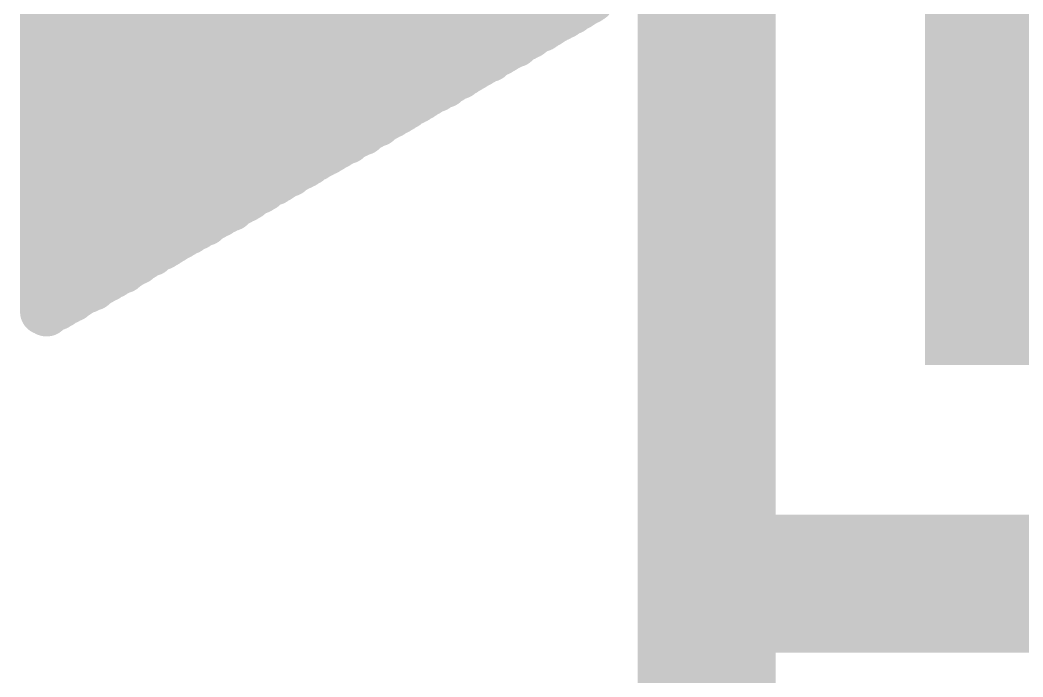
# Model space of a CAD drawing. Header units: millimetres. Extents: x 260 to 357, y 109 to 232.
# Drawn here: x 286.94 to 289.156, y 130.24 to 131.691 of the extents above; entities that cross this region are included whole.
import ezdxf

# ---------------------------------------------------------------- set-up
doc = ezdxf.new("R2010")
doc.units = ezdxf.units.MM
doc.layers.add('PADS_TOP', color=96, linetype='Continuous')
doc.layers.add('PART_TOP_2DLINE_26', color=254, linetype='Continuous')

# ---------------------------------------------------------------- blocks, each defined once
blk = doc.blocks.new('SMOOTH_0$3048')
at = {"const_width": 0.1524}
blk.add_lwpolyline([(-0.0762, 0, 1), (0.0762, 0, 1)], format="xyb", close=True, dxfattribs=at)
blk = doc.blocks.new('SMOOTH_0$1')
at = {"const_width": 0.05}
blk.add_lwpolyline([(-0.025, 0, 1), (0.025, 0, 1)], format="xyb", close=True, dxfattribs=at)
blk = doc.blocks.new('PART_BODY_TOP_31')
at = {"layer": 'PART_TOP_2DLINE_26', "const_width": 0.3048}
blk.add_lwpolyline([(3.81, -1.27), (-1.27, -1.27), (-1.27, 39.497), (-1.27, 39.5478), (3.81, 39.5478), (3.81, 39.497)], close=True, dxfattribs=at)
at = {"layer": 'PART_TOP_2DLINE_26'}
for points, const_width in [([(1.27, -1.27), (1.27, 1.27), (-1.27, 1.27)], 0.3048), ([(-0.0211, -1.5234), (-0.0211, -2.7368)], 0.1), ([(-0.0192, -1.5234), (-0.0192, -2.7368)], 0.1), ([(-0.0154, -1.5291), (-0.0154, -2.7368)], 0.1), ([(-0.0116, -1.5367), (-0.0116, -2.7368)], 0.1), ([(-0.0097, -1.5424), (-0.0097, -2.7368)], 0.1), ([(-0.0059, -1.5462), (-0.0059, -2.7368)], 0.1), ([(-0.002, -1.5519), (-0.002, -2.7368)], 0.1), ([(-0.0001, -1.5557), (-0.0001, -2.7368)], 0.1), ([(0.0037, -1.5653), (0.0037, -2.7368)], 0.1), ([(0.0075, -1.5672), (0.0075, -2.7368)], 0.1), ([(0.0094, -1.5748), (0.0094, -2.7368)], 0.1), ([(0.0132, -1.5805), (0.0132, -2.7368)], 0.1), ([(0.017, -1.5843), (0.017, -2.7368)], 0.1), ([(0.0189, -1.5938), (0.0189, -2.7368)], 0.1), ([(0.0227, -1.5957), (0.0227, -2.7368)], 0.1), ([(0.0265, -1.6034), (0.0265, -2.7368)], 0.1), ([(0.0284, -1.6091), (0.0284, -2.7368)], 0.1), ([(0.0323, -1.6129), (0.0323, -2.7368)], 0.1), ([(0.0361, -1.6186), (0.0361, -2.7368)], 0.1), ([(0.038, -1.6243), (0.038, -2.7368)], 0.1), ([(0.0418, -1.6281), (0.0418, -2.7368)], 0.1), ([(0.0456, -1.6338), (0.0456, -2.7368)], 0.1), ([(0.0475, -1.6415), (0.0475, -2.7368)], 0.1), ([(0.0513, -1.6472), (0.0513, -2.7368)], 0.1), ([(0.0551, -1.6529), (0.0551, -2.7368)], 0.1), ([(0.057, -1.6605), (0.057, -2.7368)], 0.1), ([(0.0608, -1.6605), (0.0608, -2.7368)], 0.1), ([(0.0646, -1.6719), (0.0646, -2.7368)], 0.1), ([(0.0665, -1.6719), (0.0665, -2.7368)], 0.1), ([(0.0703, -1.6796), (0.0703, -2.7368)], 0.1), ([(0.0742, -1.6853), (0.0742, -2.7368)], 0.1), ([(0.0761, -1.691), (0.0761, -2.7368)], 0.1), ([(0.0799, -1.691), (0.0799, -2.7368)], 0.1), ([(0.0837, -1.7043), (0.0837, -2.7368)], 0.1), ([(0.0856, -1.7043), (0.0856, -2.7368)], 0.1), ([(0.0894, -1.7177), (0.0894, -2.7368)], 0.1), ([(0.0932, -1.7177), (0.0932, -2.7368)], 0.1), ([(0.0951, -1.7272), (0.0951, -2.7368)], 0.1), ([(0.0989, -1.7272), (0.0989, -2.7368)], 0.1), ([(0.1027, -1.7367), (0.1027, -2.7368)], 0.1), ([(0.1046, -1.7386), (0.1046, -2.7368)], 0.1), ([(0.1085, -1.7481), (0.1085, -2.7368)], 0.1), ([(0.1123, -1.7481), (0.1123, -2.7368)], 0.1), ([(0.1142, -1.7577), (0.1142, -2.7368)], 0.1), ([(0.118, -1.7615), (0.118, -2.7368)], 0.1), ([(0.1218, -1.771), (0.1218, -2.7368)], 0.1), ([(0.1237, -1.771), (0.1237, -2.7368)], 0.1), ([(0.1275, -1.7805), (0.1275, -2.7368)], 0.1), ([(0.1313, -1.7843), (0.1313, -2.7368)], 0.1), ([(0.1332, -1.7901), (0.1332, -2.7368)], 0.1), ([(0.137, -1.7939), (0.137, -2.7368)], 0.1), ([(0.1408, -1.8034), (0.1408, -2.7368)], 0.1), ([(0.1427, -1.8034), (0.1427, -2.7368)], 0.1), ([(0.1466, -1.8148), (0.1466, -2.7368)], 0.1), ([(0.1504, -1.8148), (0.1504, -2.7368)], 0.1), ([(0.1523, -1.8224), (0.1523, -2.7368)], 0.1), ([(0.1561, -1.8282), (0.1561, -2.7368)], 0.1), ([(0.1599, -1.8339), (0.1599, -2.7368)], 0.1), ([(0.1618, -1.8415), (0.1618, -2.7368)], 0.1), ([(0.1656, -1.8472), (0.1656, -2.7368)], 0.1), ([(0.1694, -1.8472), (0.1694, -2.7368)], 0.1), ([(0.1713, -1.8529), (0.1713, -2.7368)], 0.1), ([(0.1751, -1.8605), (0.1751, -2.7368)], 0.1), ([(0.1789, -1.8663), (0.1789, -2.7368)], 0.1), ([(0.1808, -1.872), (0.1808, -2.7368)], 0.1), ([(0.1847, -1.8796), (0.1847, -2.7368)], 0.1), ([(0.1885, -1.8853), (0.1885, -2.7368)], 0.1), ([(0.1904, -1.891), (0.1904, -2.7368)], 0.1), ([(0.1942, -1.8948), (0.1942, -2.7368)], 0.1), ([(0.198, -1.9005), (0.198, -2.7368)], 0.1), ([(0.1999, -1.9082), (0.1999, -2.7368)], 0.1), ([(0.2037, -1.9101), (0.2037, -2.7368)], 0.1), ([(0.2075, -1.9177), (0.2075, -2.7368)], 0.1), ([(0.2094, -1.9234), (0.2094, -2.7368)], 0.1), ([(0.2132, -1.9291), (0.2132, -2.7368)], 0.1), ([(0.217, -1.9329), (0.217, -2.7368)], 0.1), ([(0.2189, -1.9386), (0.2189, -2.7368)], 0.1), ([(0.2228, -1.9425), (0.2228, -2.7368)], 0.1), ([(0.2266, -1.952), (0.2266, -2.7368)], 0.1), ([(0.2285, -1.952), (0.2285, -2.7368)], 0.1), ([(0.2323, -1.9653), (0.2323, -2.7368)], 0.1), ([(0.2361, -1.9653), (0.2361, -2.7368)], 0.1), ([(0.238, -1.9748), (0.238, -2.7368)], 0.1), ([(0.2418, -1.9767), (0.2418, -2.7368)], 0.1), ([(0.2456, -1.9844), (0.2456, -2.7368)], 0.1), ([(0.2475, -1.9863), (0.2475, -2.7368)], 0.1), ([(0.2513, -1.9958), (0.2513, -2.7368)], 0.1), ([(0.2551, -1.9958), (0.2551, -2.7368)], 0.1), ([(0.257, -2.0091), (0.257, -2.7368)], 0.1), ([(0.2609, -2.0091), (0.2609, -2.7368)], 0.1), ([(0.2647, -2.0187), (0.2647, -2.7368)], 0.1), ([(0.2666, -2.0225), (0.2666, -2.7368)], 0.1), ([(0.2704, -2.0282), (0.2704, -2.7368)], 0.1), ([(0.2742, -2.0282), (0.2742, -2.7368)], 0.1), ([(0.2761, -2.0415), (0.2761, -2.7368)], 0.1), ([(0.2799, -2.0415), (0.2799, -2.7368)], 0.1), ([(0.2837, -2.051), (0.2837, -2.7368)], 0.1), ([(0.2856, -2.0529), (0.2856, -2.7368)], 0.1), ([(0.2894, -2.0606), (0.2894, -2.7368)], 0.1), ([(0.2932, -2.0625), (0.2932, -2.7368)], 0.1), ([(0.2951, -2.072), (0.2951, -2.7368)], 0.1), ([(0.2989, -2.0758), (0.2989, -2.7368)], 0.1), ([(0.3028, -2.0853), (0.3028, -2.7368)], 0.1), ([(0.3047, -2.0853), (0.3047, -2.7368)], 0.1), ([(0.3085, -2.0949), (0.3085, -2.7368)], 0.1), ([(0.3123, -2.0987), (0.3123, -2.7368)], 0.1), ([(0.3142, -2.1082), (0.3142, -2.7368)], 0.1), ([(0.318, -2.1082), (0.318, -2.7368)], 0.1), ([(0.3218, -2.1177), (0.3218, -2.7368)], 0.1), ([(0.3237, -2.1196), (0.3237, -2.7368)], 0.1), ([(0.3275, -2.1272), (0.3275, -2.7368)], 0.1), ([(0.3313, -2.133), (0.3313, -2.7368)], 0.1), ([(0.3332, -2.1387), (0.3332, -2.7368)], 0.1), ([(0.3371, -2.1463), (0.3371, -2.7368)], 0.1), ([(0.3409, -2.1482), (0.3409, -2.7368)], 0.1), ([(0.3428, -2.152), (0.3428, -2.7368)], 0.1), ([(0.3466, -2.1577), (0.3466, -2.7368)], 0.1), ([(0.3504, -2.1653), (0.3504, -2.7368)], 0.1), ([(0.3523, -2.1711), (0.3523, -2.7368)], 0.1), ([(0.3561, -2.1768), (0.3561, -2.7368)], 0.1), ([(0.3599, -2.1844), (0.3599, -2.7368)], 0.1), ([(0.3618, -2.1901), (0.3618, -2.7368)], 0.1), ([(0.3656, -2.1901), (0.3656, -2.7368)], 0.1), ([(0.3694, -2.1996), (0.3694, -2.7368)], 0.1), ([(0.3713, -2.2034), (0.3713, -2.7368)], 0.1), ([(0.3751, -2.2092), (0.3751, -2.7368)], 0.1), ([(0.379, -2.2149), (0.379, -2.7368)], 0.1), ([(0.3809, -2.2225), (0.3809, -2.7368)], 0.1), ([(0.3847, -2.2244), (0.3847, -2.7368)], 0.1), ([(0.3885, -2.2339), (0.3885, -2.7368)], 0.1), ([(0.3904, -2.2377), (0.3904, -2.7368)], 0.1), ([(0.3942, -2.2434), (0.3942, -2.7368)], 0.1), ([(0.398, -2.2473), (0.398, -2.7368)], 0.1), ([(0.3999, -2.253), (0.3999, -2.7368)], 0.1), ([(0.4037, -2.2568), (0.4037, -2.7368)], 0.1), ([(0.4075, -2.2663), (0.4075, -2.7368)], 0.1), ([(0.4094, -2.2701), (0.4094, -2.7368)], 0.1), ([(0.4133, -2.2796), (0.4133, -2.7368)], 0.1), ([(0.4171, -2.2796), (0.4171, -2.7368)], 0.1), ([(0.419, -2.2892), (0.419, -2.7368)], 0.1), ([(0.4228, -2.2892), (0.4228, -2.7368)], 0.1), ([(0.4266, -2.3006), (0.4266, -2.7368)], 0.1), ([(0.4285, -2.3006), (0.4285, -2.7368)], 0.1), ([(0.4323, -2.3139), (0.4323, -2.7368)], 0.1), ([(0.4361, -2.3139), (0.4361, -2.7368)], 0.1), ([(0.438, -2.3196), (0.438, -2.7368)], 0.1), ([(0.4418, -2.3196), (0.4418, -2.7368)], 0.1), ([(0.4456, -2.333), (0.4456, -2.7368)], 0.1), ([(0.4475, -2.333), (0.4475, -2.7368)], 0.1), ([(0.4513, -2.3463), (0.4513, -2.7368)], 0.1), ([(0.4552, -2.3463), (0.4552, -2.7368)], 0.1), ([(0.4571, -2.3558), (0.4571, -2.7368)], 0.1), ([(0.4609, -2.3577), (0.4609, -2.7368)], 0.1), ([(0.4647, -2.3654), (0.4647, -2.7368)], 0.1), ([(0.4666, -2.3673), (0.4666, -2.7368)], 0.1), ([(0.4704, -2.3768), (0.4704, -2.7368)], 0.1), ([(0.4742, -2.3768), (0.4742, -2.7368)], 0.1), ([(0.4761, -2.3863), (0.4761, -2.7368)], 0.1), ([(0.4799, -2.3901), (0.4799, -2.7368)], 0.1), ([(0.4837, -2.3958), (0.4837, -2.7368)], 0.1), ([(0.4856, -2.4035), (0.4856, -2.7368)], 0.1), ([(0.4894, -2.4092), (0.4894, -2.7368)], 0.1), ([(0.4933, -2.413), (0.4933, -2.7368)], 0.1), ([(0.4952, -2.4187), (0.4952, -2.7368)], 0.1), ([(0.499, -2.4244), (0.499, -2.7368)], 0.1), ([(0.5028, -2.432), (0.5028, -2.7368)], 0.1), ([(0.5047, -2.4339), (0.5047, -2.7368)], 0.1), ([(0.5085, -2.4416), (0.5085, -2.7368)], 0.1), ([(0.5123, -2.4473), (0.5123, -2.7368)], 0.1), ([(0.5142, -2.4511), (0.5142, -2.7368)], 0.1), ([(0.518, -2.4568), (0.518, -2.7368)], 0.1), ([(0.5218, -2.4625), (0.5218, -2.7368)], 0.1), ([(0.5237, -2.4701), (0.5237, -2.7368)], 0.1), ([(0.5275, -2.472), (0.5275, -2.7368)], 0.1), ([(0.5314, -2.4816), (0.5314, -2.7368)], 0.1), ([(0.5333, -2.4854), (0.5333, -2.7368)], 0.1), ([(0.5371, -2.4949), (0.5371, -2.7368)], 0.1), ([(0.5409, -2.4949), (0.5409, -2.7368)], 0.1), ([(0.5428, -2.5006), (0.5428, -2.7368)], 0.1), ([(0.5466, -2.5082), (0.5466, -2.7368)], 0.1), ([(0.5504, -2.514), (0.5504, -2.7368)], 0.1), ([(0.5523, -2.5197), (0.5523, -2.7368)], 0.1), ([(0.5561, -2.5273), (0.5561, -2.7368)], 0.1), ([(0.5599, -2.5273), (0.5599, -2.7368)], 0.1), ([(0.5618, -2.5387), (0.5618, -2.7368)], 0.1), ([(0.5656, -2.5387), (0.5656, -2.7368)], 0.1), ([(0.5695, -2.5482), (0.5695, -2.7368)], 0.1), ([(0.5714, -2.5482), (0.5714, -2.7368)], 0.1), ([(0.5752, -2.5578), (0.5752, -2.7368)], 0.1), ([(0.579, -2.5578), (0.579, -2.7368)], 0.1), ([(0.5809, -2.5711), (0.5809, -2.7368)], 0.1), ([(0.5847, -2.5711), (0.5847, -2.7368)], 0.1), ([(0.5885, -2.5806), (0.5885, -2.7368)], 0.1), ([(0.5904, -2.5806), (0.5904, -2.7368)], 0.1), ([(0.5942, -2.594), (0.5942, -2.7368)], 0.1), ([(0.598, -2.594), (0.598, -2.7368)], 0.1), ([(0.5999, -2.6054), (0.5999, -2.7368)], 0.1), ([(0.6038, -2.6054), (0.6038, -2.7368)], 0.1), ([(0.6076, -2.6149), (0.6076, -2.7368)], 0.1), ([(0.6095, -2.6149), (0.6095, -2.7368)], 0.1), ([(0.6133, -2.6244), (0.6133, -2.7368)], 0.1), ([(0.6171, -2.6244), (0.6171, -2.7368)], 0.1), ([(0.619, -2.6378), (0.619, -2.7368)], 0.1), ([(0.6228, -2.6378), (0.6228, -2.7368)], 0.1), ([(0.6266, -2.6511), (0.6266, -2.7368)], 0.1), ([(0.6285, -2.6511), (0.6285, -2.7368)], 0.1), ([(0.6323, -2.6568), (0.6323, -2.7368)], 0.1), ([(0.6361, -2.6625), (0.6361, -2.7368)], 0.1), ([(0.638, -2.6702), (0.638, -2.7368)], 0.1), ([(0.6419, -2.6702), (0.6419, -2.7368)], 0.1), ([(0.6457, -2.6816), (0.6457, -2.7368)], 0.1), ([(0.6476, -2.6816), (0.6476, -2.7368)], 0.1), ([(0.6514, -2.6911), (0.6514, -2.7368)], 0.1), ([(0.6552, -2.6949), (0.6552, -2.7368)], 0.1), ([(0.6571, -2.7006), (0.6571, -2.7368)], 0.1), ([(0.6609, -2.7045), (0.6609, -2.7368)], 0.1), ([(0.6647, -2.714), (0.6647, -2.7368)], 0.1), ([(0.6666, -2.7178), (0.6666, -2.7368)], 0.1), ([(0.6704, -2.7235), (0.6704, -2.7368)], 0.1), ([(0.6742, -2.7273), (0.6742, -2.7292)], 0.1)]:
    blk.add_lwpolyline(points, dxfattribs=dict(at, const_width=const_width))
for name, p in [('SMOOTH_0$3048', (1.27, -1.27)), ('SMOOTH_0$1', (-0.0211, -1.5234)), ('SMOOTH_0$1', (-0.0192, -1.5234)), ('SMOOTH_0$1', (-0.0154, -1.5291)), ('SMOOTH_0$1', (-0.0116, -1.5367)), ('SMOOTH_0$1', (-0.0097, -1.5424)), ('SMOOTH_0$1', (-0.0059, -1.5462)), ('SMOOTH_0$1', (-0.002, -1.5519)), ('SMOOTH_0$1', (-0.0001, -1.5557)), ('SMOOTH_0$1', (0.0037, -1.5653)), ('SMOOTH_0$1', (0.0075, -1.5672)), ('SMOOTH_0$1', (0.0094, -1.5748)), ('SMOOTH_0$1', (0.0132, -1.5805)), ('SMOOTH_0$1', (0.017, -1.5843)), ('SMOOTH_0$1', (0.0189, -1.5938)), ('SMOOTH_0$1', (0.0227, -1.5957)), ('SMOOTH_0$1', (0.0265, -1.6034)), ('SMOOTH_0$1', (0.0284, -1.6091)), ('SMOOTH_0$1', (0.0323, -1.6129)), ('SMOOTH_0$1', (0.0361, -1.6186)), ('SMOOTH_0$1', (0.038, -1.6243)), ('SMOOTH_0$1', (0.0418, -1.6281)), ('SMOOTH_0$1', (0.0456, -1.6338)), ('SMOOTH_0$1', (0.0475, -1.6415)), ('SMOOTH_0$1', (0.0513, -1.6472)), ('SMOOTH_0$1', (0.0551, -1.6529)), ('SMOOTH_0$1', (0.057, -1.6605)), ('SMOOTH_0$1', (0.0608, -1.6605)), ('SMOOTH_0$1', (0.0646, -1.6719)), ('SMOOTH_0$1', (0.0665, -1.6719)), ('SMOOTH_0$1', (0.0703, -1.6796)), ('SMOOTH_0$1', (0.0742, -1.6853)), ('SMOOTH_0$1', (0.0761, -1.691)), ('SMOOTH_0$1', (0.0799, -1.691)), ('SMOOTH_0$1', (0.0837, -1.7043)), ('SMOOTH_0$1', (0.0856, -1.7043)), ('SMOOTH_0$1', (0.0894, -1.7177)), ('SMOOTH_0$1', (0.0932, -1.7177)), ('SMOOTH_0$1', (0.0951, -1.7272)), ('SMOOTH_0$1', (0.0989, -1.7272)), ('SMOOTH_0$1', (0.1027, -1.7367)), ('SMOOTH_0$1', (0.1046, -1.7386)), ('SMOOTH_0$1', (0.1085, -1.7481)), ('SMOOTH_0$1', (0.1123, -1.7481)), ('SMOOTH_0$1', (0.1142, -1.7577)), ('SMOOTH_0$1', (0.118, -1.7615)), ('SMOOTH_0$1', (0.1218, -1.771)), ('SMOOTH_0$1', (0.1237, -1.771)), ('SMOOTH_0$1', (0.1275, -1.7805)), ('SMOOTH_0$1', (0.1313, -1.7843)), ('SMOOTH_0$1', (0.1332, -1.7901)), ('SMOOTH_0$1', (0.137, -1.7939)), ('SMOOTH_0$1', (0.1408, -1.8034)), ('SMOOTH_0$1', (0.1427, -1.8034)), ('SMOOTH_0$1', (0.1466, -1.8148)), ('SMOOTH_0$1', (0.1504, -1.8148)), ('SMOOTH_0$1', (0.1523, -1.8224)), ('SMOOTH_0$1', (0.1561, -1.8282)), ('SMOOTH_0$1', (0.1599, -1.8339)), ('SMOOTH_0$1', (0.1618, -1.8415)), ('SMOOTH_0$1', (0.1656, -1.8472)), ('SMOOTH_0$1', (0.1694, -1.8472)), ('SMOOTH_0$1', (0.1713, -1.8529)), ('SMOOTH_0$1', (0.1751, -1.8605)), ('SMOOTH_0$1', (0.1789, -1.8663)), ('SMOOTH_0$1', (0.1808, -1.872)), ('SMOOTH_0$1', (0.1847, -1.8796)), ('SMOOTH_0$1', (0.1885, -1.8853)), ('SMOOTH_0$1', (0.1904, -1.891)), ('SMOOTH_0$1', (0.1942, -1.8948)), ('SMOOTH_0$1', (0.198, -1.9005)), ('SMOOTH_0$1', (0.1999, -1.9082)), ('SMOOTH_0$1', (0.2037, -1.9101)), ('SMOOTH_0$1', (0.2075, -1.9177)), ('SMOOTH_0$1', (0.2094, -1.9234)), ('SMOOTH_0$1', (0.2132, -1.9291)), ('SMOOTH_0$1', (0.217, -1.9329)), ('SMOOTH_0$1', (0.2189, -1.9386)), ('SMOOTH_0$1', (0.2228, -1.9425)), ('SMOOTH_0$1', (0.2266, -1.952)), ('SMOOTH_0$1', (0.2285, -1.952)), ('SMOOTH_0$1', (0.2323, -1.9653)), ('SMOOTH_0$1', (0.2361, -1.9653)), ('SMOOTH_0$1', (0.238, -1.9748)), ('SMOOTH_0$1', (0.2418, -1.9767)), ('SMOOTH_0$1', (0.2456, -1.9844)), ('SMOOTH_0$1', (0.2475, -1.9863)), ('SMOOTH_0$1', (0.2513, -1.9958)), ('SMOOTH_0$1', (0.2551, -1.9958)), ('SMOOTH_0$1', (0.257, -2.0091)), ('SMOOTH_0$1', (0.2609, -2.0091)), ('SMOOTH_0$1', (0.2647, -2.0187)), ('SMOOTH_0$1', (0.2666, -2.0225)), ('SMOOTH_0$1', (0.2704, -2.0282)), ('SMOOTH_0$1', (0.2742, -2.0282)), ('SMOOTH_0$1', (0.2761, -2.0415)), ('SMOOTH_0$1', (0.2799, -2.0415)), ('SMOOTH_0$1', (0.2837, -2.051)), ('SMOOTH_0$1', (0.2856, -2.0529)), ('SMOOTH_0$1', (0.2894, -2.0606)), ('SMOOTH_0$1', (0.2932, -2.0625)), ('SMOOTH_0$1', (0.2951, -2.072)), ('SMOOTH_0$1', (0.2989, -2.0758)), ('SMOOTH_0$1', (0.3028, -2.0853)), ('SMOOTH_0$1', (0.3047, -2.0853)), ('SMOOTH_0$1', (0.3085, -2.0949)), ('SMOOTH_0$1', (0.3123, -2.0987)), ('SMOOTH_0$1', (0.3142, -2.1082)), ('SMOOTH_0$1', (0.318, -2.1082)), ('SMOOTH_0$1', (0.3218, -2.1177)), ('SMOOTH_0$1', (0.3237, -2.1196)), ('SMOOTH_0$1', (0.3275, -2.1272)), ('SMOOTH_0$1', (0.3313, -2.133)), ('SMOOTH_0$1', (0.3332, -2.1387)), ('SMOOTH_0$1', (0.3371, -2.1463)), ('SMOOTH_0$1', (0.3409, -2.1482)), ('SMOOTH_0$1', (0.3428, -2.152)), ('SMOOTH_0$1', (0.3466, -2.1577)), ('SMOOTH_0$1', (0.3504, -2.1653)), ('SMOOTH_0$1', (0.3523, -2.1711)), ('SMOOTH_0$1', (0.3561, -2.1768)), ('SMOOTH_0$1', (0.3599, -2.1844)), ('SMOOTH_0$1', (0.3618, -2.1901)), ('SMOOTH_0$1', (0.3656, -2.1901)), ('SMOOTH_0$1', (0.3694, -2.1996)), ('SMOOTH_0$1', (0.3713, -2.2034)), ('SMOOTH_0$1', (0.3751, -2.2092)), ('SMOOTH_0$1', (0.379, -2.2149)), ('SMOOTH_0$1', (0.3809, -2.2225)), ('SMOOTH_0$1', (0.3847, -2.2244)), ('SMOOTH_0$1', (0.3885, -2.2339)), ('SMOOTH_0$1', (0.3904, -2.2377)), ('SMOOTH_0$1', (0.3942, -2.2434)), ('SMOOTH_0$1', (0.398, -2.2473)), ('SMOOTH_0$1', (0.3999, -2.253)), ('SMOOTH_0$1', (0.4037, -2.2568)), ('SMOOTH_0$1', (0.4075, -2.2663)), ('SMOOTH_0$1', (0.4094, -2.2701)), ('SMOOTH_0$1', (0.4133, -2.2796)), ('SMOOTH_0$1', (0.4171, -2.2796)), ('SMOOTH_0$1', (0.419, -2.2892)), ('SMOOTH_0$1', (0.4228, -2.2892)), ('SMOOTH_0$1', (0.4266, -2.3006)), ('SMOOTH_0$1', (0.4285, -2.3006)), ('SMOOTH_0$1', (0.4323, -2.3139)), ('SMOOTH_0$1', (0.4361, -2.3139)), ('SMOOTH_0$1', (0.438, -2.3196)), ('SMOOTH_0$1', (0.4418, -2.3196)), ('SMOOTH_0$1', (0.4456, -2.333)), ('SMOOTH_0$1', (0.4475, -2.333)), ('SMOOTH_0$1', (0.4513, -2.3463)), ('SMOOTH_0$1', (0.4552, -2.3463)), ('SMOOTH_0$1', (0.4571, -2.3558)), ('SMOOTH_0$1', (0.4609, -2.3577)), ('SMOOTH_0$1', (0.4647, -2.3654)), ('SMOOTH_0$1', (0.4666, -2.3673)), ('SMOOTH_0$1', (0.4704, -2.3768)), ('SMOOTH_0$1', (0.4742, -2.3768)), ('SMOOTH_0$1', (0.4761, -2.3863)), ('SMOOTH_0$1', (0.4799, -2.3901)), ('SMOOTH_0$1', (0.4837, -2.3958)), ('SMOOTH_0$1', (0.4856, -2.4035)), ('SMOOTH_0$1', (0.4894, -2.4092)), ('SMOOTH_0$1', (0.4933, -2.413)), ('SMOOTH_0$1', (0.4952, -2.4187)), ('SMOOTH_0$1', (0.499, -2.4244)), ('SMOOTH_0$1', (0.5028, -2.432)), ('SMOOTH_0$1', (0.5047, -2.4339)), ('SMOOTH_0$1', (0.5085, -2.4416)), ('SMOOTH_0$1', (0.5123, -2.4473)), ('SMOOTH_0$1', (0.5142, -2.4511)), ('SMOOTH_0$1', (0.518, -2.4568)), ('SMOOTH_0$1', (0.5218, -2.4625)), ('SMOOTH_0$1', (0.5237, -2.4701)), ('SMOOTH_0$1', (0.5275, -2.472)), ('SMOOTH_0$1', (0.5314, -2.4816)), ('SMOOTH_0$1', (0.5333, -2.4854)), ('SMOOTH_0$1', (0.5371, -2.4949)), ('SMOOTH_0$1', (0.5409, -2.4949)), ('SMOOTH_0$1', (0.5428, -2.5006)), ('SMOOTH_0$1', (0.5466, -2.5082)), ('SMOOTH_0$1', (0.5504, -2.514)), ('SMOOTH_0$1', (0.5523, -2.5197)), ('SMOOTH_0$1', (0.5561, -2.5273)), ('SMOOTH_0$1', (0.5599, -2.5273)), ('SMOOTH_0$1', (0.5618, -2.5387)), ('SMOOTH_0$1', (0.5656, -2.5387)), ('SMOOTH_0$1', (0.5695, -2.5482)), ('SMOOTH_0$1', (0.5714, -2.5482)), ('SMOOTH_0$1', (0.5752, -2.5578)), ('SMOOTH_0$1', (0.579, -2.5578)), ('SMOOTH_0$1', (0.5809, -2.5711)), ('SMOOTH_0$1', (0.5847, -2.5711)), ('SMOOTH_0$1', (0.5885, -2.5806)), ('SMOOTH_0$1', (0.5904, -2.5806)), ('SMOOTH_0$1', (0.5942, -2.594)), ('SMOOTH_0$1', (0.598, -2.594)), ('SMOOTH_0$1', (0.5999, -2.6054)), ('SMOOTH_0$1', (0.6038, -2.6054)), ('SMOOTH_0$1', (0.6076, -2.6149)), ('SMOOTH_0$1', (0.6095, -2.6149)), ('SMOOTH_0$1', (0.6133, -2.6244)), ('SMOOTH_0$1', (0.6171, -2.6244)), ('SMOOTH_0$1', (0.619, -2.6378)), ('SMOOTH_0$1', (0.6228, -2.6378)), ('SMOOTH_0$1', (0.6266, -2.6511)), ('SMOOTH_0$1', (0.6285, -2.6511)), ('SMOOTH_0$1', (0.6323, -2.6568)), ('SMOOTH_0$1', (0.6361, -2.6625)), ('SMOOTH_0$1', (0.638, -2.6702)), ('SMOOTH_0$1', (0.6419, -2.6702)), ('SMOOTH_0$1', (0.6457, -2.6816)), ('SMOOTH_0$1', (0.6476, -2.6816)), ('SMOOTH_0$1', (0.6514, -2.6911)), ('SMOOTH_0$1', (0.6552, -2.6949)), ('SMOOTH_0$1', (0.6571, -2.7006)), ('SMOOTH_0$1', (0.6609, -2.7045)), ('SMOOTH_0$1', (0.6647, -2.714)), ('SMOOTH_0$1', (0.6666, -2.7178)), ('SMOOTH_0$1', (0.6704, -2.7235)), ('SMOOTH_0$1', (0.6742, -2.7273)), ('SMOOTH_0$1', (0.6742, -2.7292)), ('SMOOTH_0$1', (-0.0211, -2.7368)), ('SMOOTH_0$1', (-0.0192, -2.7368)), ('SMOOTH_0$1', (-0.0154, -2.7368)), ('SMOOTH_0$1', (-0.0116, -2.7368)), ('SMOOTH_0$1', (-0.0097, -2.7368)), ('SMOOTH_0$1', (-0.0059, -2.7368)), ('SMOOTH_0$1', (-0.002, -2.7368)), ('SMOOTH_0$1', (-0.0001, -2.7368)), ('SMOOTH_0$1', (0.0037, -2.7368)), ('SMOOTH_0$1', (0.0075, -2.7368)), ('SMOOTH_0$1', (0.0094, -2.7368)), ('SMOOTH_0$1', (0.0132, -2.7368)), ('SMOOTH_0$1', (0.017, -2.7368)), ('SMOOTH_0$1', (0.0189, -2.7368)), ('SMOOTH_0$1', (0.0227, -2.7368)), ('SMOOTH_0$1', (0.0265, -2.7368)), ('SMOOTH_0$1', (0.0284, -2.7368)), ('SMOOTH_0$1', (0.0323, -2.7368)), ('SMOOTH_0$1', (0.0361, -2.7368)), ('SMOOTH_0$1', (0.038, -2.7368)), ('SMOOTH_0$1', (0.0418, -2.7368)), ('SMOOTH_0$1', (0.0456, -2.7368)), ('SMOOTH_0$1', (0.0475, -2.7368)), ('SMOOTH_0$1', (0.0513, -2.7368)), ('SMOOTH_0$1', (0.0551, -2.7368)), ('SMOOTH_0$1', (0.057, -2.7368)), ('SMOOTH_0$1', (0.0608, -2.7368)), ('SMOOTH_0$1', (0.0646, -2.7368)), ('SMOOTH_0$1', (0.0665, -2.7368)), ('SMOOTH_0$1', (0.0703, -2.7368)), ('SMOOTH_0$1', (0.0742, -2.7368)), ('SMOOTH_0$1', (0.0761, -2.7368)), ('SMOOTH_0$1', (0.0799, -2.7368)), ('SMOOTH_0$1', (0.0837, -2.7368)), ('SMOOTH_0$1', (0.0856, -2.7368)), ('SMOOTH_0$1', (0.0894, -2.7368)), ('SMOOTH_0$1', (0.0932, -2.7368)), ('SMOOTH_0$1', (0.0951, -2.7368)), ('SMOOTH_0$1', (0.0989, -2.7368)), ('SMOOTH_0$1', (0.1027, -2.7368)), ('SMOOTH_0$1', (0.1046, -2.7368)), ('SMOOTH_0$1', (0.1085, -2.7368)), ('SMOOTH_0$1', (0.1123, -2.7368)), ('SMOOTH_0$1', (0.1142, -2.7368)), ('SMOOTH_0$1', (0.118, -2.7368)), ('SMOOTH_0$1', (0.1218, -2.7368)), ('SMOOTH_0$1', (0.1237, -2.7368)), ('SMOOTH_0$1', (0.1275, -2.7368)), ('SMOOTH_0$1', (0.1313, -2.7368)), ('SMOOTH_0$1', (0.1332, -2.7368)), ('SMOOTH_0$1', (0.137, -2.7368)), ('SMOOTH_0$1', (0.1408, -2.7368)), ('SMOOTH_0$1', (0.1427, -2.7368)), ('SMOOTH_0$1', (0.1466, -2.7368)), ('SMOOTH_0$1', (0.1504, -2.7368)), ('SMOOTH_0$1', (0.1523, -2.7368)), ('SMOOTH_0$1', (0.1561, -2.7368)), ('SMOOTH_0$1', (0.1599, -2.7368)), ('SMOOTH_0$1', (0.1618, -2.7368)), ('SMOOTH_0$1', (0.1656, -2.7368)), ('SMOOTH_0$1', (0.1694, -2.7368)), ('SMOOTH_0$1', (0.1713, -2.7368)), ('SMOOTH_0$1', (0.1751, -2.7368)), ('SMOOTH_0$1', (0.1789, -2.7368)), ('SMOOTH_0$1', (0.1808, -2.7368)), ('SMOOTH_0$1', (0.1847, -2.7368)), ('SMOOTH_0$1', (0.1885, -2.7368)), ('SMOOTH_0$1', (0.1904, -2.7368)), ('SMOOTH_0$1', (0.1942, -2.7368)), ('SMOOTH_0$1', (0.198, -2.7368)), ('SMOOTH_0$1', (0.1999, -2.7368)), ('SMOOTH_0$1', (0.2037, -2.7368)), ('SMOOTH_0$1', (0.2075, -2.7368)), ('SMOOTH_0$1', (0.2094, -2.7368)), ('SMOOTH_0$1', (0.2132, -2.7368)), ('SMOOTH_0$1', (0.217, -2.7368)), ('SMOOTH_0$1', (0.2189, -2.7368)), ('SMOOTH_0$1', (0.2228, -2.7368)), ('SMOOTH_0$1', (0.2266, -2.7368)), ('SMOOTH_0$1', (0.2285, -2.7368)), ('SMOOTH_0$1', (0.2323, -2.7368)), ('SMOOTH_0$1', (0.2361, -2.7368)), ('SMOOTH_0$1', (0.238, -2.7368)), ('SMOOTH_0$1', (0.2418, -2.7368)), ('SMOOTH_0$1', (0.2456, -2.7368)), ('SMOOTH_0$1', (0.2475, -2.7368)), ('SMOOTH_0$1', (0.2513, -2.7368)), ('SMOOTH_0$1', (0.2551, -2.7368)), ('SMOOTH_0$1', (0.257, -2.7368)), ('SMOOTH_0$1', (0.2609, -2.7368)), ('SMOOTH_0$1', (0.2647, -2.7368)), ('SMOOTH_0$1', (0.2666, -2.7368)), ('SMOOTH_0$1', (0.2704, -2.7368)), ('SMOOTH_0$1', (0.2742, -2.7368)), ('SMOOTH_0$1', (0.2761, -2.7368)), ('SMOOTH_0$1', (0.2799, -2.7368)), ('SMOOTH_0$1', (0.2837, -2.7368)), ('SMOOTH_0$1', (0.2856, -2.7368)), ('SMOOTH_0$1', (0.2894, -2.7368)), ('SMOOTH_0$1', (0.2932, -2.7368)), ('SMOOTH_0$1', (0.2951, -2.7368)), ('SMOOTH_0$1', (0.2989, -2.7368)), ('SMOOTH_0$1', (0.3028, -2.7368)), ('SMOOTH_0$1', (0.3047, -2.7368)), ('SMOOTH_0$1', (0.3085, -2.7368)), ('SMOOTH_0$1', (0.3123, -2.7368)), ('SMOOTH_0$1', (0.3142, -2.7368)), ('SMOOTH_0$1', (0.318, -2.7368)), ('SMOOTH_0$1', (0.3218, -2.7368)), ('SMOOTH_0$1', (0.3237, -2.7368)), ('SMOOTH_0$1', (0.3275, -2.7368)), ('SMOOTH_0$1', (0.3313, -2.7368)), ('SMOOTH_0$1', (0.3332, -2.7368)), ('SMOOTH_0$1', (0.3371, -2.7368)), ('SMOOTH_0$1', (0.3409, -2.7368)), ('SMOOTH_0$1', (0.3428, -2.7368)), ('SMOOTH_0$1', (0.3466, -2.7368)), ('SMOOTH_0$1', (0.3504, -2.7368)), ('SMOOTH_0$1', (0.3523, -2.7368)), ('SMOOTH_0$1', (0.3561, -2.7368)), ('SMOOTH_0$1', (0.3599, -2.7368)), ('SMOOTH_0$1', (0.3618, -2.7368)), ('SMOOTH_0$1', (0.3656, -2.7368)), ('SMOOTH_0$1', (0.3694, -2.7368)), ('SMOOTH_0$1', (0.3713, -2.7368)), ('SMOOTH_0$1', (0.3751, -2.7368)), ('SMOOTH_0$1', (0.379, -2.7368)), ('SMOOTH_0$1', (0.3809, -2.7368)), ('SMOOTH_0$1', (0.3847, -2.7368)), ('SMOOTH_0$1', (0.3885, -2.7368)), ('SMOOTH_0$1', (0.3904, -2.7368)), ('SMOOTH_0$1', (0.3942, -2.7368)), ('SMOOTH_0$1', (0.398, -2.7368)), ('SMOOTH_0$1', (0.3999, -2.7368)), ('SMOOTH_0$1', (0.4037, -2.7368)), ('SMOOTH_0$1', (0.4075, -2.7368)), ('SMOOTH_0$1', (0.4094, -2.7368)), ('SMOOTH_0$1', (0.4133, -2.7368)), ('SMOOTH_0$1', (0.4171, -2.7368)), ('SMOOTH_0$1', (0.419, -2.7368)), ('SMOOTH_0$1', (0.4228, -2.7368)), ('SMOOTH_0$1', (0.4266, -2.7368)), ('SMOOTH_0$1', (0.4285, -2.7368)), ('SMOOTH_0$1', (0.4323, -2.7368)), ('SMOOTH_0$1', (0.4361, -2.7368)), ('SMOOTH_0$1', (0.438, -2.7368)), ('SMOOTH_0$1', (0.4418, -2.7368)), ('SMOOTH_0$1', (0.4456, -2.7368)), ('SMOOTH_0$1', (0.4475, -2.7368)), ('SMOOTH_0$1', (0.4513, -2.7368)), ('SMOOTH_0$1', (0.4552, -2.7368)), ('SMOOTH_0$1', (0.4571, -2.7368)), ('SMOOTH_0$1', (0.4609, -2.7368)), ('SMOOTH_0$1', (0.4647, -2.7368)), ('SMOOTH_0$1', (0.4666, -2.7368)), ('SMOOTH_0$1', (0.4704, -2.7368)), ('SMOOTH_0$1', (0.4742, -2.7368)), ('SMOOTH_0$1', (0.4761, -2.7368)), ('SMOOTH_0$1', (0.4799, -2.7368)), ('SMOOTH_0$1', (0.4837, -2.7368)), ('SMOOTH_0$1', (0.4856, -2.7368)), ('SMOOTH_0$1', (0.4894, -2.7368)), ('SMOOTH_0$1', (0.4933, -2.7368)), ('SMOOTH_0$1', (0.4952, -2.7368)), ('SMOOTH_0$1', (0.499, -2.7368)), ('SMOOTH_0$1', (0.5028, -2.7368)), ('SMOOTH_0$1', (0.5047, -2.7368)), ('SMOOTH_0$1', (0.5085, -2.7368)), ('SMOOTH_0$1', (0.5123, -2.7368)), ('SMOOTH_0$1', (0.5142, -2.7368)), ('SMOOTH_0$1', (0.518, -2.7368)), ('SMOOTH_0$1', (0.5218, -2.7368)), ('SMOOTH_0$1', (0.5237, -2.7368)), ('SMOOTH_0$1', (0.5275, -2.7368)), ('SMOOTH_0$1', (0.5314, -2.7368)), ('SMOOTH_0$1', (0.5333, -2.7368)), ('SMOOTH_0$1', (0.5371, -2.7368)), ('SMOOTH_0$1', (0.5409, -2.7368)), ('SMOOTH_0$1', (0.5428, -2.7368)), ('SMOOTH_0$1', (0.5466, -2.7368)), ('SMOOTH_0$1', (0.5504, -2.7368)), ('SMOOTH_0$1', (0.5523, -2.7368)), ('SMOOTH_0$1', (0.5561, -2.7368)), ('SMOOTH_0$1', (0.5599, -2.7368)), ('SMOOTH_0$1', (0.5618, -2.7368)), ('SMOOTH_0$1', (0.5656, -2.7368)), ('SMOOTH_0$1', (0.5695, -2.7368)), ('SMOOTH_0$1', (0.5714, -2.7368)), ('SMOOTH_0$1', (0.5752, -2.7368)), ('SMOOTH_0$1', (0.579, -2.7368)), ('SMOOTH_0$1', (0.5809, -2.7368)), ('SMOOTH_0$1', (0.5847, -2.7368)), ('SMOOTH_0$1', (0.5885, -2.7368)), ('SMOOTH_0$1', (0.5904, -2.7368)), ('SMOOTH_0$1', (0.5942, -2.7368)), ('SMOOTH_0$1', (0.598, -2.7368)), ('SMOOTH_0$1', (0.5999, -2.7368)), ('SMOOTH_0$1', (0.6038, -2.7368)), ('SMOOTH_0$1', (0.6076, -2.7368)), ('SMOOTH_0$1', (0.6095, -2.7368)), ('SMOOTH_0$1', (0.6133, -2.7368)), ('SMOOTH_0$1', (0.6171, -2.7368)), ('SMOOTH_0$1', (0.619, -2.7368)), ('SMOOTH_0$1', (0.6228, -2.7368)), ('SMOOTH_0$1', (0.6266, -2.7368)), ('SMOOTH_0$1', (0.6285, -2.7368)), ('SMOOTH_0$1', (0.6323, -2.7368)), ('SMOOTH_0$1', (0.6361, -2.7368)), ('SMOOTH_0$1', (0.638, -2.7368)), ('SMOOTH_0$1', (0.6419, -2.7368)), ('SMOOTH_0$1', (0.6457, -2.7368)), ('SMOOTH_0$1', (0.6476, -2.7368)), ('SMOOTH_0$1', (0.6514, -2.7368)), ('SMOOTH_0$1', (0.6552, -2.7368)), ('SMOOTH_0$1', (0.6571, -2.7368)), ('SMOOTH_0$1', (0.6609, -2.7368)), ('SMOOTH_0$1', (0.6647, -2.7368)), ('SMOOTH_0$1', (0.6666, -2.7368)), ('SMOOTH_0$1', (0.6704, -2.7368))]:
    blk.add_blockref(name, p, dxfattribs=at)
blk = doc.blocks.new('PAD_52')
at = {"const_width": 1.5748}
blk.add_lwpolyline([(-0.7874, 0), (0.7874, 0)], dxfattribs=at)
blk = doc.blocks.new('STK_TOP_95')
at = {"layer": 'PADS_TOP', "rotation": 90}
blk.add_blockref('PAD_52', (0, 0), dxfattribs=at)
blk = doc.blocks.new('SYM_TOP_31')
for name in ['PART_BODY_TOP_31', 'STK_TOP_95']:
    blk.add_blockref(name, (0, 0))
blk = doc.blocks.new('PART_TOP_147')
blk.add_blockref('SYM_TOP_31', (0, 0))

msp = doc.modelspace()

# ---------------------------------------------------------------- block references
at = {"rotation": 270}
msp.add_blockref('PART_TOP_147', (289.7272, 131.7164), dxfattribs=at)

doc.saveas('drawing.dxf')
